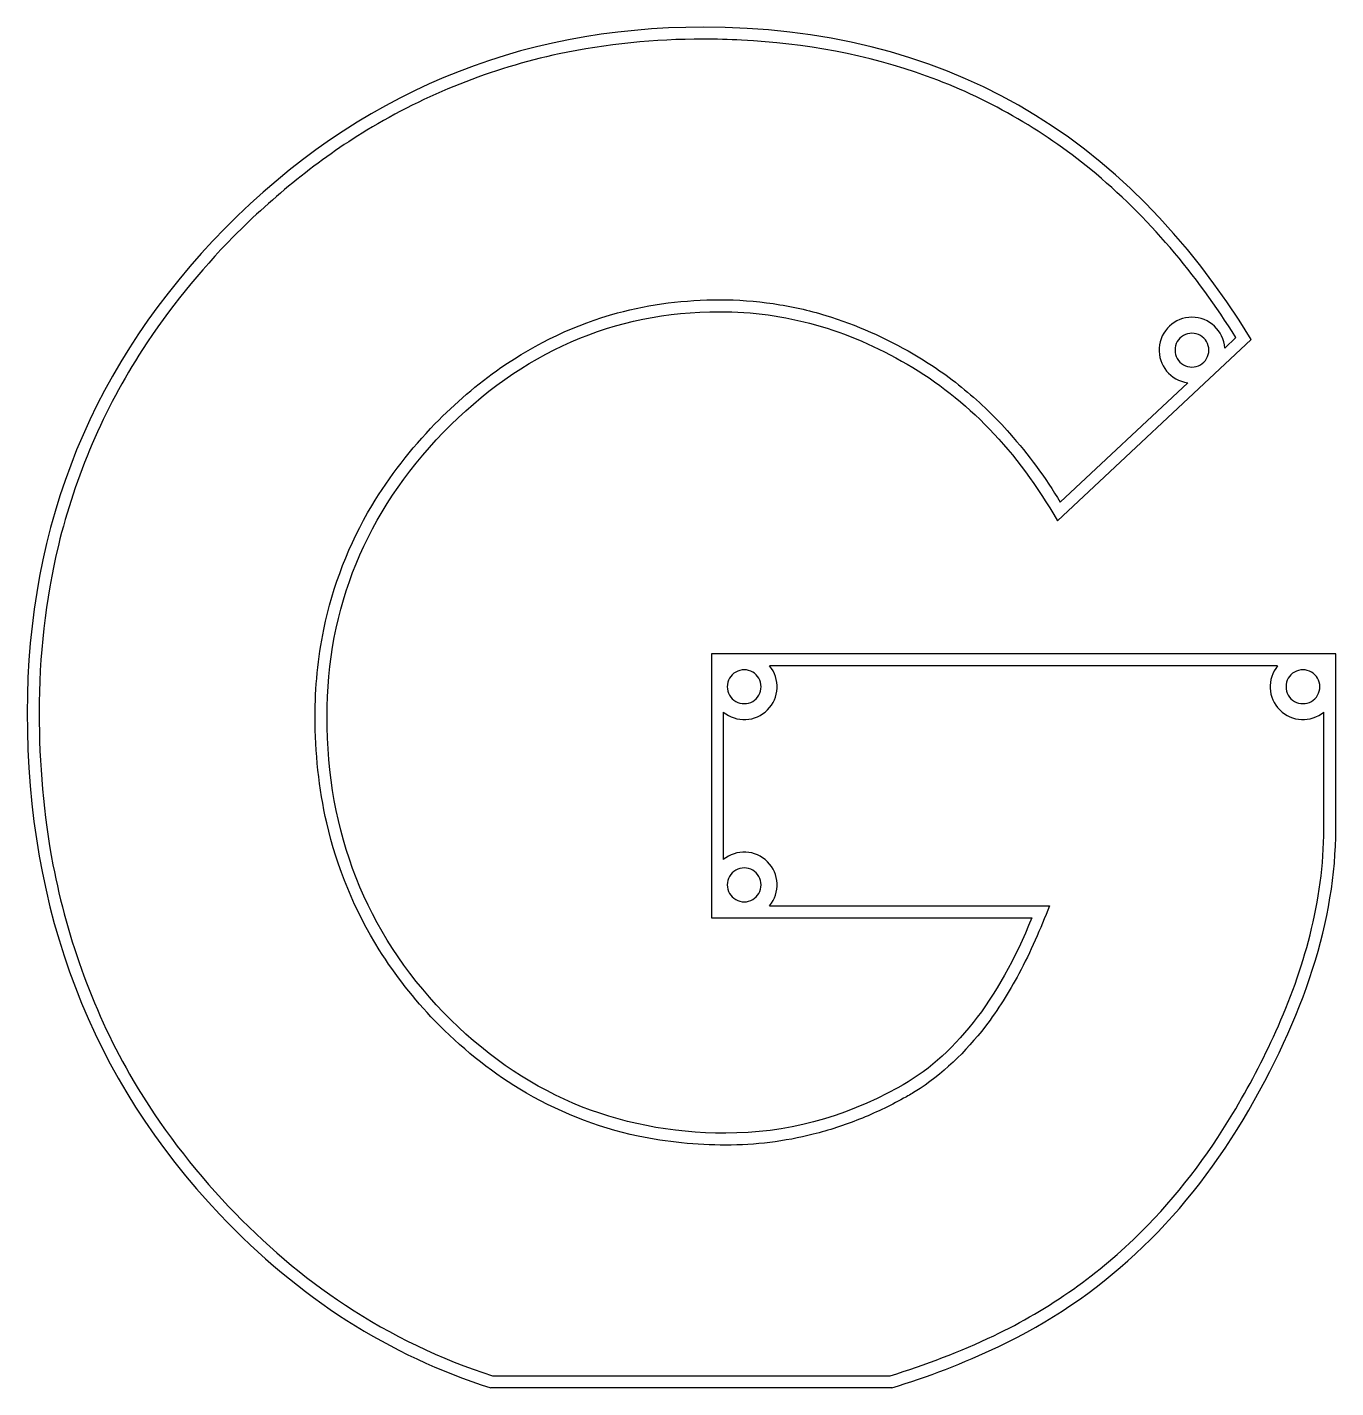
# Model space of a CAD drawing. Extents: x 33 to 165, y 126 to 263.
import ezdxf

# ---------------------------------------------------------------- set-up
doc = ezdxf.new("R2010")
doc.units = 0
doc.layers.get('0').update_dxf_attribs({"linetype": 'CONTINUOUS'})

msp = doc.modelspace()

# ---------------------------------------------------------------- linework, layer by layer
at = {"color": 7}
for p, q in [((136.764725, 213.34633), (156.228754, 231.570536)), ((153.555906, 230.711839), (154.68975, 231.773459)), ((151.962398, 230.504938), (151.962398, 230.504938)), ((137.032453, 215.2409), (149.839488, 227.23215)), ((101.977947, 199.988815), (101.977947, 173.480878)), ((164.718384, 199.988815), (101.977947, 199.988815)), ((164.718384, 182.385887), (164.718384, 199.988815)), ((158.8728, 198.788815), (107.823531, 198.788815)), ((106.977947, 196.688815), (106.977947, 196.688815)), ((163.118384, 196.688815), (163.118384, 196.688815)), ((103.177947, 194.143231), (103.177947, 179.326462)), ((163.518384, 182.385887), (163.518384, 194.143231)), ((106.977947, 176.780878), (106.977947, 176.780878)), ((107.823531, 174.680878), (135.956941, 174.680878)), ((101.977947, 173.480878), (134.176423, 173.480878)), ((79.995435, 127.460765), (119.932265, 127.460765)), ((120.110269, 126.260765), (79.809622, 126.260765))]:
    msp.add_line(p, q, dxfattribs=at)
for points in [[(101.149693, 262.945161), (82.444898, 262.945161), (66.431938, 256.214631), (53.110811, 242.75357)], [(156.228754, 231.570536), (143.390777, 252.486953), (125.03109, 262.945161), (101.149693, 262.945161)], [(101.149693, 261.745161), (96.299007, 261.745161), (91.417034, 261.276916), (86.673141, 260.264674)], [(105.019185, 261.649807), (103.730569, 261.714166), (102.439915, 261.745161), (101.149693, 261.745161)], [(123.609452, 258.038206), (117.673892, 260.187206), (111.323939, 261.334921), (105.019185, 261.649807)], [(86.673141, 260.264674), (79.896096, 258.818601), (73.274535, 256.187684), (67.354337, 252.586194)], [(140.10043, 248.645783), (135.206336, 252.654115), (129.557645, 255.884632), (123.609452, 258.038206)], [(67.354337, 252.586194), (62.477233, 249.619259), (57.97925, 245.967158), (53.963761, 241.909487)], [(154.68975, 231.773459), (150.729213, 238.065879), (145.852517, 243.934744), (140.10043, 248.645783)], [(53.110811, 242.75357), (39.858707, 229.29251), (33.232655, 213.070205), (33.232655, 194.086657)], [(53.96595, 241.911705), (50.557554, 238.449566), (47.45267, 234.64734), (44.815542, 230.567005)], [(92.53364, 234.23608), (95.866432, 235.138395), (99.353427, 235.566295), (102.806205, 235.566295)], [(102.806205, 235.566295), (104.609073, 235.566295), (106.416909, 235.436086), (108.2005, 235.173151)], [(108.2005, 235.173151), (109.98423, 234.910196), (111.752941, 234.513111), (113.478946, 233.991823)], [(75.059609, 222.251339), (82.928046, 230.327976), (92.176912, 234.366295), (102.806205, 234.366295)], [(80.8322, 228.745412), (84.371359, 231.202608), (88.374831, 233.11013), (92.53364, 234.23608)], [(102.806205, 234.366295), (109.363236, 234.366295), (115.644183, 232.606001), (121.649043, 229.085415)], [(113.478946, 233.991823), (116.539994, 233.067324), (119.497498, 231.737879), (122.25597, 230.120615)], [(150.265733, 233.804936), (148.524818, 233.806696), (147.081978, 232.455762), (146.969316, 230.718495)], [(153.555906, 230.711839), (153.446755, 232.44933), (152.006649, 233.803177), (150.265733, 233.804936)], [(149.412398, 231.977182), (148.886416, 231.673506), (148.562398, 231.11229), (148.562398, 230.504938)], [(151.112398, 231.977182), (150.586416, 232.280857), (149.93838, 232.280857), (149.412398, 231.977182)], [(151.962398, 230.504938), (151.962398, 231.11229), (151.63838, 231.673506), (151.112398, 231.977182)], [(44.815542, 230.567005), (40.93983, 224.570252), (38.038392, 217.825614), (36.362453, 210.884907)], [(122.247047, 230.125795), (124.068405, 229.07889), (125.804297, 227.869164), (127.423312, 226.530453)], [(146.969316, 230.718495), (146.856654, 228.981228), (148.112926, 227.455256), (149.839488, 227.23215)], [(148.562398, 230.504938), (148.562398, 229.897587), (148.886416, 229.336371), (149.412398, 229.032695)], [(151.112398, 229.032695), (151.63838, 229.336371), (151.962398, 229.897587), (151.962398, 230.504938)], [(74.200075, 223.088716), (76.227653, 225.169945), (78.445442, 227.088313), (80.8322, 228.745412)], [(121.649043, 229.085415), (127.653903, 225.63386), (132.692464, 220.387499), (136.764725, 213.34633)], [(149.412398, 229.032695), (149.93838, 228.729019), (150.586416, 228.729019), (151.112398, 229.032695)], [(127.423312, 226.530453), (129.041437, 225.192477), (130.553551, 223.717819), (131.947006, 222.147216)], [(67.859304, 214.869083), (69.631996, 217.838873), (71.79385, 220.596981), (74.196396, 223.084923)], [(63.360486, 193.672469), (63.360486, 204.648412), (67.260194, 214.174702), (75.059609, 222.251339)], [(131.947006, 222.147216), (133.844339, 220.008677), (135.536325, 217.677049), (137.032453, 215.2409)], [(63.029063, 202.444527), (63.923253, 206.797108), (65.581831, 211.053634), (67.859304, 214.869083)], [(36.362453, 210.884907), (35.039518, 205.406121), (34.432655, 199.722902), (34.432655, 194.086657)], [(62.160486, 193.672469), (62.160486, 196.610787), (62.437766, 199.566319), (63.029063, 202.444527)], [(106.127947, 198.161058), (105.601965, 198.464734), (104.953929, 198.464734), (104.427947, 198.161058)], [(107.6114, 194.355362), (108.81383, 195.557792), (108.905663, 197.477073), (107.823531, 198.788815)], [(158.8728, 198.788815), (157.790668, 197.477073), (157.882501, 195.557792), (159.084931, 194.355362)], [(162.268384, 198.161058), (161.742402, 198.464734), (161.094366, 198.464734), (160.568384, 198.161058)], [(104.427947, 198.161058), (103.901965, 197.857382), (103.577947, 197.296166), (103.577947, 196.688815)], [(106.977947, 196.688815), (106.977947, 197.296166), (106.653929, 197.857382), (106.127947, 198.161058)], [(160.568384, 198.161058), (160.042402, 197.857382), (159.718384, 197.296166), (159.718384, 196.688815)], [(163.118384, 196.688815), (163.118384, 197.296166), (162.794366, 197.857382), (162.268384, 198.161058)], [(103.577947, 196.688815), (103.577947, 196.081463), (103.901965, 195.520247), (104.427947, 195.216572)], [(106.127947, 195.216572), (106.653929, 195.520247), (106.977947, 196.081463), (106.977947, 196.688815)], [(159.718384, 196.688815), (159.718384, 196.081463), (160.042402, 195.520247), (160.568384, 195.216572)], [(162.268384, 195.216572), (162.794366, 195.520247), (163.118384, 196.081463), (163.118384, 196.688815)], [(103.177947, 194.143231), (104.489689, 193.061099), (106.40897, 193.152932), (107.6114, 194.355362)], [(104.427947, 195.216572), (104.953929, 194.912896), (105.601965, 194.912896), (106.127947, 195.216572)], [(159.084931, 194.355362), (160.287361, 193.152932), (162.206643, 193.061099), (163.518384, 194.143231)], [(160.568384, 195.216572), (161.094366, 194.912896), (161.742402, 194.912896), (162.268384, 195.216572)], [(33.232655, 194.086657), (33.232655, 174.067643), (39.686154, 157.258574), (52.593151, 143.659449)], [(34.432655, 194.086657), (34.432655, 188.972303), (34.86431, 183.830597), (35.821175, 178.806552)], [(63.32648, 183.01263), (62.525626, 186.496233), (62.160486, 190.097996), (62.160486, 193.672469)], [(75.059609, 163.954588), (67.260194, 172.100257), (63.360486, 182.006217), (63.360486, 193.672469)], [(68.606525, 170.255012), (66.159646, 174.153028), (64.35763, 178.527268), (63.32648, 183.01263)], [(155.400497, 153.185739), (161.612421, 163.609432), (164.718384, 173.342815), (164.718384, 182.385887)], [(162.129719, 171.752959), (163.008169, 175.217742), (163.518384, 178.811479), (163.518384, 182.385887)], [(107.6114, 179.114331), (106.40897, 180.316761), (104.489689, 180.408594), (103.177947, 179.326462)], [(107.823531, 174.680878), (108.905663, 175.992619), (108.81383, 177.911901), (107.6114, 179.114331)], [(35.821175, 178.806552), (37.262581, 171.238414), (39.985342, 163.790406), (43.88628, 157.146834)], [(104.427947, 178.253121), (103.901965, 177.949445), (103.577947, 177.388229), (103.577947, 176.780878)], [(106.127947, 178.253121), (105.601965, 178.556797), (104.953929, 178.556797), (104.427947, 178.253121)], [(106.977947, 176.780878), (106.977947, 177.388229), (106.653929, 177.949445), (106.127947, 178.253121)], [(103.577947, 176.780878), (103.577947, 176.173526), (103.901965, 175.612311), (104.427947, 175.308635)], [(106.127947, 175.308635), (106.653929, 175.612311), (106.977947, 176.173526), (106.977947, 176.780878)], [(104.427947, 175.308635), (104.953929, 175.004959), (105.601965, 175.004959), (106.127947, 175.308635)], [(135.956941, 174.680878), (135.020574, 172.3683), (134.058532, 170.056736), (132.879625, 167.857877)], [(134.176423, 173.480878), (130.794376, 165.128117), (126.307985, 159.433053), (120.717252, 156.395686)], [(158.69095, 162.042258), (160.099681, 165.173856), (161.285808, 168.42441), (162.129719, 171.752959)], [(74.192859, 163.124682), (72.104705, 165.305539), (70.211789, 167.697737), (68.606525, 170.255012)], [(132.879625, 167.857877), (131.892712, 166.017117), (130.776806, 164.235503), (129.508012, 162.57642)], [(82.719401, 156.267977), (79.60593, 158.160876), (76.742722, 160.507285), (74.200075, 163.117211)], [(103.427398, 151.839635), (92.383976, 151.839635), (82.928046, 155.877953), (75.059609, 163.954588)], [(129.508012, 162.57642), (127.554676, 160.022227), (125.170904, 157.709317), (122.440528, 156.010944)], [(154.369665, 153.800056), (155.957727, 156.464845), (157.418323, 159.213219), (158.69095, 162.042258)], [(43.88628, 157.146834), (46.565755, 152.583502), (49.820592, 148.323836), (53.463539, 144.485539)], [(94.605625, 151.543543), (90.435882, 152.433099), (86.362513, 154.053073), (82.719401, 156.267977)], [(120.717252, 156.395686), (115.195543, 153.358319), (109.432259, 151.839635), (103.427398, 151.839635)], [(122.440528, 156.010944), (122.063756, 155.776581), (121.680002, 155.553074), (121.290112, 155.341252)], [(121.295617, 155.344261), (119.865038, 154.557333), (118.385755, 153.851986), (116.869865, 153.245445)], [(116.869865, 153.245445), (115.353429, 152.638686), (113.794195, 152.12863), (112.210704, 151.728268)], [(130.863397, 130.405482), (141.009538, 135.237658), (149.188572, 142.831077), (155.400497, 153.185739)], [(145.185651, 141.945835), (148.72729, 145.474832), (151.799407, 149.515701), (154.371467, 153.80307)], [(112.210704, 151.728268), (109.350535, 151.005117), (106.377569, 150.639635), (103.427398, 150.639635)], [(103.427398, 150.639635), (100.471411, 150.639635), (97.496557, 150.926804), (94.605625, 151.543543)], [(52.593151, 143.659449), (60.550382, 135.27552), (69.622539, 129.475959), (79.809622, 126.260765)], [(53.463539, 144.485539), (56.997209, 140.762381), (60.942061, 137.374943), (65.224346, 134.544615)], [(138.358709, 136.184325), (140.787132, 137.907596), (143.076313, 139.844027), (145.185651, 141.945835)], [(130.347417, 131.488886), (133.141969, 132.819812), (135.834408, 134.393017), (138.358709, 136.184325)], [(65.224346, 134.544615), (69.779869, 131.533693), (74.793087, 129.12029), (79.995435, 127.460765)], [(119.932265, 127.460765), (123.495108, 128.546282), (126.981943, 129.908973), (130.35345, 131.491739)], [(120.110269, 126.260765), (123.707474, 127.347234), (127.29185, 128.728806), (130.863397, 130.405482)]]:
    msp.add_open_spline(points, degree=3, dxfattribs=at)

doc.saveas('drawing.dxf')
